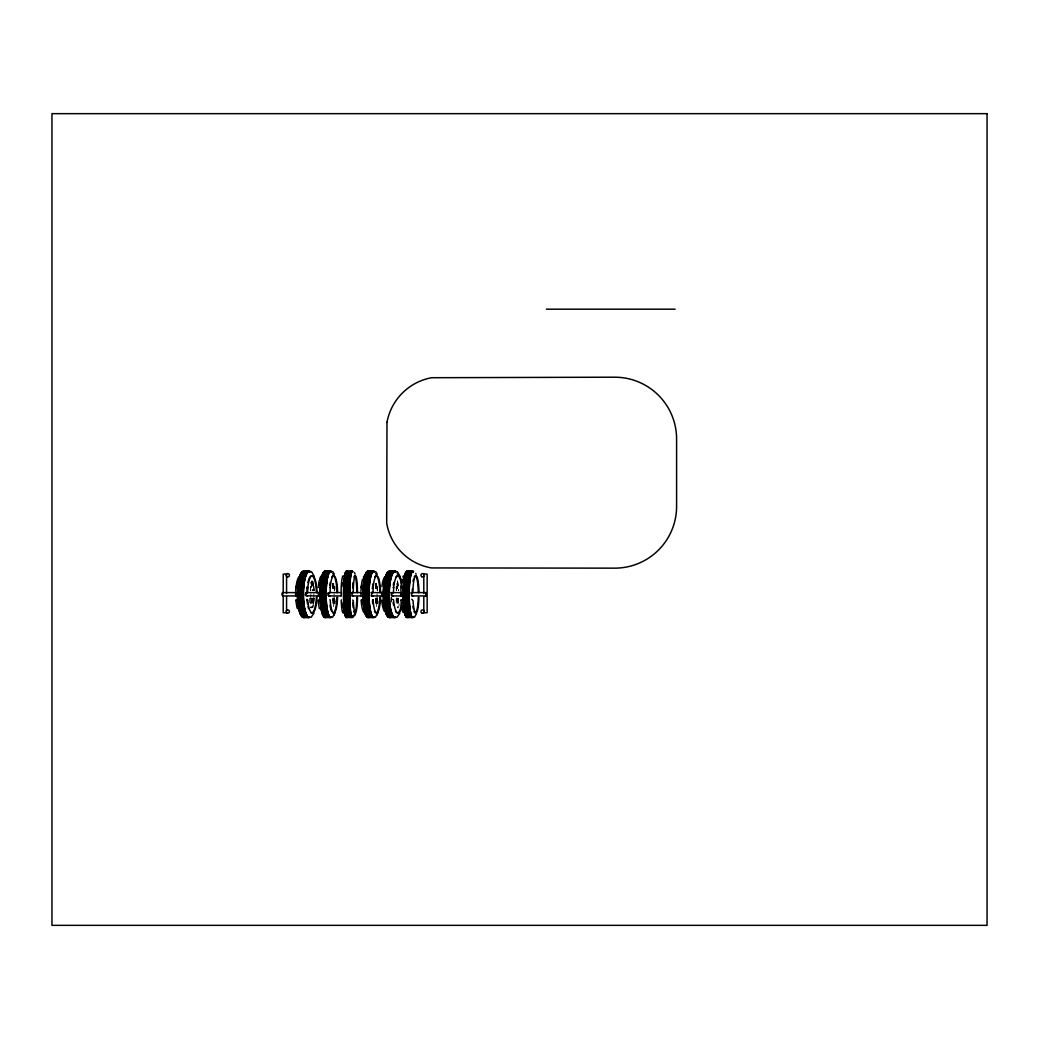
<?xml version="1.0" encoding="UTF-8"?>
<svg xmlns="http://www.w3.org/2000/svg" width="1039" height="1039" viewBox="0 0 1039 1039"><rect width="100%" height="100%" fill="white"/><g stroke="black" fill="none" stroke-linecap="round" stroke-linejoin="round"><path stroke-width="0.75" stroke-dasharray="5 3.75" d="M391.43 596.867A13.741 3.559 -90 0 0 391.599 599.1L392.69 599.1M392.378 599.516L391.599 599.1M312.7 581.1A22.845 5.909 -90 0 1 313.713 590.697M313.713 598.139A22.845 5.909 -90 0 1 313.259 603.841M313.09 605.179A22.845 5.909 -90 0 1 312.674 607.724M313.817 586.269A23.131 5.987 -90 0 1 314.116 590.659M314.116 598.178A23.131 5.987 -90 0 1 313.661 603.958A22.845 5.909 -90 0 0 314.038 598.139M313.752 586.36A22.845 5.909 -90 0 1 314.051 590.697M310.999 582.191A23.131 5.987 -90 0 1 311.817 590.659M311.817 598.178A23.131 5.987 -90 0 1 310.765 607.893M310.934 582.334A22.845 5.909 -90 0 1 311.752 590.697M311.739 598.139A22.845 5.909 -90 0 1 310.713 607.724M312.752 580.931A23.131 5.987 -90 0 1 313.791 590.659M313.869 593.646A23.131 5.987 -90 0 1 312.739 607.893M311.7 580.931A23.131 5.987 -90 0 1 312.739 590.659M312.739 598.178A23.131 5.987 -90 0 1 311.687 607.893M311.648 581.1A22.845 5.909 -90 0 1 312.674 590.697M312.661 598.139A22.845 5.909 -90 0 1 311.635 607.724M310.401 586.36A22.845 5.909 -90 0 1 310.7 590.697M310.7 598.139A22.845 5.909 -90 0 1 310.388 602.464M310.466 586.269A23.131 5.987 -90 0 1 310.778 590.659M310.843 593.646A23.131 5.987 -90 0 1 310.31 603.958M309.648 598.178A23.131 5.987 -90 0 1 309.349 602.568M376.443 583.632A22.845 4.714 -90 0 1 376.936 590.697M376.936 598.139A22.845 4.714 -90 0 1 376.287 606.477M377.092 586.269A23.131 4.766 -90 0 1 377.326 590.659M377.326 598.178A23.131 4.766 -90 0 1 376.962 603.958A22.845 4.714 -90 0 0 377.261 598.139M377.027 586.36A22.845 4.714 -90 0 1 377.274 590.697M377.923 601.049A22.845 4.714 -90 0 1 377.702 603.841A23.131 4.766 -90 0 0 377.975 601.126M376.495 583.502A23.131 4.766 -90 0 1 376.988 590.659M377.053 593.646A23.131 4.766 -90 0 1 376.326 606.62M375.43 583.502A23.131 4.766 -90 0 1 375.936 590.659M375.923 598.178A23.131 4.766 -90 0 1 375.261 606.62M375.378 583.632A22.845 4.714 -90 0 1 375.871 590.697M375.871 598.139A22.845 4.714 -90 0 1 375.508 603.841M333.519 583.632A22.845 4.714 -90 0 1 334.013 590.697M334.013 598.139A22.845 4.714 -90 0 1 333.363 606.477M334.168 586.269A23.131 4.766 -90 0 1 334.402 590.659M334.402 598.178A23.131 4.766 -90 0 1 334.038 603.958M334.103 586.36A22.845 4.714 -90 0 1 334.35 590.697M334.337 598.139A22.845 4.714 -90 0 1 333.688 606.477M334.909 586.36A22.845 4.714 -90 0 1 335.078 589.23M335.078 599.594A22.845 4.714 -90 0 1 334.779 603.841M333.571 583.502A23.131 4.766 -90 0 1 334.077 590.659M334.129 593.646A23.131 4.766 -90 0 1 333.402 606.62M335.052 601.126A23.131 4.766 -90 0 1 334.831 603.958M332.454 583.632A22.845 4.714 -90 0 1 332.948 590.697M332.948 598.139A22.845 4.714 -90 0 1 332.584 603.841A23.131 4.766 -90 0 0 333 598.178M332.506 583.502A23.131 4.766 -90 0 1 333.012 590.659M396.106 587.697A23.131 5.987 -90 0 1 396.288 590.659M396.288 598.178A23.131 5.987 -90 0 1 396.106 601.126M397.041 583.502A23.131 5.987 -90 0 1 397.664 590.659M397.664 598.178A23.131 5.987 -90 0 1 396.833 606.62M396.976 583.632A22.845 5.909 -90 0 1 397.599 590.697M397.586 598.139A22.845 5.909 -90 0 1 396.768 606.477M399.171 603.958A23.131 5.987 -90 0 1 398.586 607.893M397.547 580.931A23.131 5.987 90 0 1 398.586 590.659M398.586 598.178A23.131 5.987 90 0 1 397.534 607.893M391.041 597.425A18.546 4.805 -90 0 1 390.677 602.062M391.703 597.425A18.546 4.805 -90 0 1 391.339 602.062M397.495 581.1A22.845 5.909 -90 0 1 398.508 590.697M398.508 598.139A22.845 5.909 -90 0 1 397.469 607.724M396.249 586.36A22.845 5.909 -90 0 1 396.547 590.697M396.534 598.139A22.845 5.909 -90 0 1 396.093 603.841A23.131 5.987 -90 0 0 396.612 598.178M396.314 586.269A23.131 5.987 -90 0 1 396.612 590.659"/><path stroke-width="1.5" d="M341.091 591.308L341.247 586.671A18.546 2.169 -90 0 1 343.571 576.074M353.234 591.308L353.403 586.671A18.546 2.169 -90 0 1 355.728 576.074A18.546 2.169 -90 0 1 357.52 592.594M400.846 591.126L401.093 586.243M412.249 591.451L412.379 588.97M412.925 591.477L413.145 586.671A18.546 3.065 -90 0 1 416.444 576.074A18.546 3.065 -90 0 1 418.977 592.594M318.324 587.464L318.363 586.671M330.103 591.477L330.337 586.671A18.546 3.818 -90 0 1 334.454 576.074A18.546 3.818 -90 0 1 337.623 592.594M360.949 591.126L361.26 586.243M362.221 587.723L361.962 586.671M372.585 587.723L372.598 586.671A18.546 3.818 -90 0 1 372.923 583.853M373.027 591.477L373.261 586.671A18.546 3.818 -90 0 1 377.378 576.074A18.546 3.818 -90 0 1 380.547 592.594M295.621 591.126L296.011 586.243M296.44 587.762L296.102 586.671A18.546 4.805 -90 0 1 298.777 576.996M306.986 591.451L307.258 586.671M307.661 591.477L307.908 586.671A18.546 4.805 -90 0 1 313.077 576.074A18.546 4.805 -90 0 1 317.064 592.594M393.495 591.477L393.755 586.671A18.546 4.805 -90 0 1 401.781 582.321M353.221 592.633L352.052 593.503A1.857 0.987 89 0 0 352.091 594.983L353.221 595.97M296.258 594.724C297.011 591.113 295.037 592.516 295.647 595.477M380.508 597.425A18.546 3.818 -90 0 1 377.105 612.828A18.546 3.818 -90 0 1 373.157 600.854L372.897 599.607M283.166 595.1C282.283 597.477 281.244 593.048 282.621 592.594L297.102 592.594M392.352 596.126L391.911 594.983A1.857 1.208 88.9 0 1 391.859 593.503L393.404 592.633M335.116 612.387L332.519 617.309M378.04 612.387L375.365 617.361M334.064 615.101L334.675 613.62M376.988 615.101L377.599 613.62M416.496 613.62L414.379 617.387M307.492 603.776A18.546 4.805 -90 0 1 307.128 600.854L306.986 599.672M317.012 597.425A18.546 4.805 -90 0 1 312.739 612.828A18.546 4.805 -90 0 1 307.778 600.854L306.869 599.23M355.572 613.62L354.572 615.906M314.051 613.088L311.116 617.309M399.898 613.088L396.963 617.309M327.74 593.516L328.298 592.698M401.561 592.49L401.612 596.061M411.951 592.698L411.613 593.503A1.857 1.065 89 0 0 411.652 594.983L412.886 595.97M361.078 592.49L360.962 595.815M307.947 587.762L306.973 588.542M410.912 593.061L412.236 592.633M353.741 615.244L354.377 614.543M341.273 592.347L341.221 596.087M351.637 592.698L352.403 592.282M305.713 592.698L305.219 594.983M391.209 593.061L392.768 592.633M373.261 587.762L372.118 588.542M411.951 592.698L412.912 592.633M371.404 592.581L372.3 592.425L371.559 593.503A1.857 1.13 88.9 0 0 371.611 594.983L372.936 595.97M305.908 592.581L306.921 592.633M330.012 595.97L328.753 596.009M372.274 596.009L371.391 595.776M341.454 599.828L341.195 600.854A18.546 2.169 -90 0 0 343.428 612.828M352.961 588.048L352.702 587.464M307.505 595.97L306.063 594.983A1.857 1.208 88.9 0 1 306.011 593.503L307.57 592.633M381.858 592.347L381.755 596.087M393.352 595.97L392.651 595.996M403.366 612.659A18.546 3.065 -90 0 1 401.002 600.854L401.301 599.828M318.596 599.828L318.272 600.854A18.546 3.818 -90 0 0 319.415 608.672M364.144 612.659A18.546 3.818 -90 0 1 361.182 600.854L362.169 599.607M361.156 600.061L362.13 599.854M297.414 608.672A18.546 4.805 -90 0 1 295.972 600.854L296.336 599.828M401.703 596.022C400.34 596.672 400.21 592.009 401.599 592.451M372.196 592.438L372.975 592.633M296.725 596.022L295.699 595.828M425.886 592.594L425.886 595.931L425.886 592.594L411.405 592.594M318.441 592.347L318.415 596.178M546.358 309.18L675.116 309.18M296.037 587.464L296.686 587.464M307.193 587.464L307.856 587.464M329.623 587.464L330.285 587.464M361.91 587.464L361.247 587.464L362.26 588.048M372.546 587.464L373.209 587.464M393.041 587.464L393.69 587.464M401.716 587.464L401.366 587.762M306.765 592.594L318.038 592.594M329.298 592.594L340.571 592.594M351.844 592.594L361.494 592.594M371.157 592.594L382.43 592.594M390.469 592.594L401.742 592.594M282.621 595.931L297.102 595.931M318.038 595.931L305.882 595.776M329.298 595.931L340.571 595.931M351.844 595.931L361.494 595.931M371.157 595.931L382.43 595.931M401.742 595.931L392.08 595.931L391.054 594.983M411.405 595.931L425.886 595.931M295.92 600.061L296.622 600.854M307.076 600.061L307.739 600.061M352.65 600.061L353.338 600.854A18.546 2.169 -90 0 0 355.572 612.828A18.546 2.169 -90 0 0 357.507 597.425M372.456 600.061L373.118 600.061M400.976 600.061L401.638 600.061M286.569 612.737L283.218 612.737L283.218 596.633M423.808 612.737L427.146 612.737L427.146 574.06L423.808 574.06L423.808 593.399M282.621 592.594L283.166 593.425M375.624 571.554L377.287 574.216M332.701 571.554L334.363 574.216M411.795 599.23L413.067 600.854A18.546 3.065 -90 0 0 416.223 612.828A18.546 3.065 -90 0 0 418.951 597.425M329.973 599.607L330.233 600.854A18.546 3.818 -90 0 0 334.181 612.828A18.546 3.818 -90 0 0 337.584 597.425M329.389 595.996L328.688 594.983A1.857 1.13 88.9 0 1 328.636 593.503L330.051 592.633M328.454 595.763L327.817 594.983M393.469 599.607L393.625 600.854A18.546 4.805 -90 0 0 401.833 606.166M375.624 573.671L376.235 574.372M332.701 573.671L333.311 574.372M397.379 571.632L400.223 576.619M397.21 573.671L397.807 574.372M311.531 571.632L314.375 576.619M415.782 573.437L416.081 574.216M354.416 572.528L355.13 574.099M381.768 600.061L381.82 600.854A18.546 4.805 -90 0 0 384.313 611.244M361.819 600.061L361.858 600.854A18.546 3.818 -90 0 0 362.143 603.776M423.808 596.633L423.808 611.127M286.569 593.399L286.569 574.06L283.218 574.06L283.218 593.399M286.569 596.633L286.569 611.127M305.44 617.4A23.131 5.987 -90 0 1 298.881 593.555A23.131 5.987 -90 0 1 305.856 571.541M306.492 617.4A23.131 5.987 -90 0 1 299.933 593.555A23.131 5.987 -90 0 1 306.895 571.541M297.751 607.594A18.546 4.805 -90 0 1 297.219 605.14M297.414 582.567A18.546 4.805 -90 0 1 298.336 579.268M309.895 617.114A22.845 5.909 -90 0 1 308.349 616.893M306.869 615.153A22.845 5.909 -90 0 1 303.414 593.568A22.845 5.909 -90 0 1 307.258 572.97M308.765 571.619A22.845 5.909 -90 0 1 310.297 571.827M309.57 617.114A22.845 5.909 -90 0 1 308.025 616.893M306.544 615.153A22.845 5.909 -90 0 1 303.089 593.568A22.845 5.909 -90 0 1 306.921 572.97M308.427 571.619A22.845 5.909 -90 0 1 309.973 571.827M308.83 579.268A18.546 4.805 -90 0 1 316.401 592.594M316.363 597.425A18.546 4.805 -90 0 1 310.83 612.659M308.57 608.672A18.546 4.805 -90 0 1 307.973 606.399M307.921 582.567A18.546 4.805 -90 0 1 308.505 580.256M303.985 617.114A22.845 5.909 -90 0 1 302.44 616.893M300.959 615.153A22.845 5.909 -90 0 1 297.764 587.684A22.845 5.909 -90 0 1 304.388 571.827M303.985 617.4A23.131 5.987 -90 0 1 297.44 593.555A23.131 5.987 -90 0 1 304.401 571.541M304.31 617.114A22.845 5.909 -90 0 1 302.765 616.893M301.297 615.153A22.845 5.909 -90 0 1 297.829 593.568A22.845 5.909 -90 0 1 301.674 572.97M303.18 571.619A22.845 5.909 -90 0 1 304.726 571.827M306.479 617.114A22.845 5.909 -90 0 1 299.998 593.568A22.845 5.909 -90 0 1 306.895 571.827M309.895 617.4A23.131 5.987 -90 0 1 303.336 593.555A23.131 5.987 -90 0 1 310.31 571.541M305.102 617.4A23.131 5.987 -90 0 1 298.544 593.555A23.131 5.987 -90 0 1 305.518 571.541M304.323 617.4A23.131 5.987 -90 0 1 297.764 593.555A23.131 5.987 -90 0 1 304.739 571.541M305.102 617.114A22.845 5.909 -90 0 1 298.777 599.503A22.845 5.909 -90 0 1 302.466 572.97M303.972 571.619A22.845 5.909 -90 0 1 305.505 571.827M308.778 617.4A23.131 5.987 -90 0 1 302.219 593.555A22.845 5.909 -90 0 1 306.141 572.97M309.193 571.541A23.131 5.987 -90 0 0 302.219 593.555A22.845 5.909 -90 0 0 305.752 615.153M308.778 617.114A22.845 5.909 -90 0 1 307.232 616.893M307.648 571.619A22.845 5.909 -90 0 1 309.18 571.827M307.401 617.114A22.845 5.909 -90 0 1 300.92 593.568A22.845 5.909 -90 0 1 307.804 571.827M307.401 617.4A23.131 5.987 -90 0 1 300.842 593.555A23.131 5.987 -90 0 1 307.817 571.541M308.453 617.4A23.131 5.987 -90 0 1 301.894 593.555A22.845 5.909 -90 0 1 305.817 572.97M308.869 571.541A23.131 5.987 -90 0 0 301.894 593.555A22.845 5.909 -90 0 0 305.427 615.153M309.57 617.4A23.131 5.987 -90 0 1 303.011 593.555A23.131 5.987 -90 0 1 309.986 571.541M308.453 617.114A22.845 5.909 -90 0 1 306.908 616.893M307.31 571.619A22.845 5.909 -90 0 1 308.856 571.827M305.427 617.114A22.845 5.909 -90 0 1 299.102 599.503A22.845 5.909 -90 0 1 302.791 572.97M304.297 571.619A22.845 5.909 -90 0 1 305.843 571.827M369.689 617.4A23.131 4.766 -90 0 1 364.455 593.555A23.131 4.766 -90 0 1 370.014 571.541M370.741 617.4A23.131 4.766 -90 0 1 365.52 593.555A23.131 4.766 -90 0 1 371.079 571.541M361.286 586.671A18.546 3.818 -90 0 1 362.546 579.268M363.429 576.996A18.546 3.818 -90 0 1 364.403 575.905M362.702 581.372A18.546 3.818 -90 0 1 363.221 579.268M374.196 617.114A22.845 4.714 -90 0 1 372.975 616.893M371.793 615.153A22.845 4.714 -90 0 1 369.248 587.684A22.845 4.714 -90 0 1 374.521 571.827M373.871 617.114A22.845 4.714 -90 0 1 372.637 616.893M371.455 615.153A22.845 4.714 -90 0 1 368.91 587.684A22.845 4.714 -90 0 1 374.196 571.827M374.741 576.996A18.546 3.818 -90 0 1 379.884 592.594M379.845 597.425A18.546 3.818 -90 0 1 374.495 611.244M372.78 603.776A18.546 3.818 -90 0 1 372.494 600.854M368.209 617.114A22.845 4.714 -90 0 1 366.988 616.893M365.806 615.153A22.845 4.714 -90 0 1 363.053 593.568A22.845 4.714 -90 0 1 366.118 572.97M367.312 571.619A22.845 4.714 -90 0 1 368.546 571.827M368.222 617.4A23.131 4.766 -90 0 1 363.001 593.555A23.131 4.766 -90 0 1 368.546 571.541A22.845 4.714 -90 0 1 369.676 571.827M368.546 617.114A22.845 4.714 -90 0 1 363.507 599.503A22.845 4.714 -90 0 1 366.442 572.97M367.65 571.619A22.845 4.714 -90 0 1 368.871 571.827M370.741 617.114A22.845 4.714 -90 0 1 365.585 593.568A22.845 4.714 -90 0 1 371.066 571.827M374.209 617.4A23.131 4.766 -90 0 1 368.975 593.555A23.131 4.766 -90 0 1 374.534 571.541M369.352 617.4A23.131 4.766 -90 0 1 364.131 593.555A23.131 4.766 -90 0 1 369.676 571.541M368.559 617.4A23.131 4.766 -90 0 1 363.325 593.555A23.131 4.766 -90 0 1 368.884 571.541A22.845 4.714 -90 0 1 370.001 571.827M369.352 617.114A22.845 4.714 -90 0 1 364.299 599.503A22.845 4.714 -90 0 1 367.248 572.97M373.079 617.4A23.131 4.766 -90 0 1 367.845 593.555A23.131 4.766 -90 0 1 373.404 571.541M373.066 617.114A22.845 4.714 -90 0 1 371.845 616.893M370.663 615.153A22.845 4.714 -90 0 1 368.118 587.684A22.845 4.714 -90 0 1 373.391 571.827M371.676 617.114A22.845 4.714 -90 0 1 366.507 593.568A22.845 4.714 -90 0 1 372.001 571.827M371.676 617.4A23.131 4.766 -90 0 1 366.455 593.555A23.131 4.766 -90 0 1 372.014 571.541M372.741 617.4A23.131 4.766 -90 0 1 367.52 593.555A23.131 4.766 -90 0 1 373.079 571.541M373.871 617.4A23.131 4.766 -90 0 1 368.65 593.555A23.131 4.766 -90 0 1 374.209 571.541M372.741 617.114A22.845 4.714 -90 0 1 371.507 616.893M370.326 615.153A22.845 4.714 -90 0 1 367.78 587.684A22.845 4.714 -90 0 1 373.066 571.827M369.676 617.114A22.845 4.714 -90 0 1 364.637 599.503A22.845 4.714 -90 0 1 367.572 572.97M326.766 617.4A23.131 4.766 -90 0 1 321.532 593.555A22.845 4.714 -90 0 1 324.649 572.97M327.09 571.541A23.131 4.766 -90 0 0 321.532 593.555A22.845 4.714 -90 0 0 324.35 615.153M327.83 617.4A23.131 4.766 -90 0 1 322.597 593.555A23.131 4.766 -90 0 1 328.155 571.541M318.518 585.243A18.546 3.818 -90 0 1 319.363 580.256M319.622 579.268A18.546 3.818 -90 0 1 321.48 575.905M331.272 617.114A22.845 4.714 -90 0 1 326.233 599.503A22.845 4.714 -90 0 1 329.181 572.97M330.376 571.619A22.845 4.714 -90 0 1 331.597 571.827M330.947 617.114A22.845 4.714 -90 0 1 325.908 599.503A22.845 4.714 -90 0 1 328.844 572.97M330.038 571.619A22.845 4.714 -90 0 1 331.272 571.827M331.818 576.996A18.546 3.818 -90 0 1 336.961 592.594M336.922 597.425A18.546 3.818 -90 0 1 332.519 612.659M331.571 611.244A18.546 3.818 -90 0 1 330.727 608.672M330.467 607.594A18.546 3.818 -90 0 1 330.038 605.14M329.831 585.243A18.546 3.818 -90 0 1 330.207 582.567M319.181 585.243A18.546 3.818 -90 0 1 319.557 582.567M325.298 617.114A22.845 4.714 -90 0 1 324.064 616.893M322.882 615.153A22.845 4.714 -90 0 1 320.337 587.684A22.845 4.714 -90 0 1 325.623 571.827M325.298 617.4A23.131 4.766 -90 0 1 320.077 593.555A23.131 4.766 -90 0 1 325.623 571.541M325.623 617.114A22.845 4.714 -90 0 1 324.402 616.893M323.22 615.153A22.845 4.714 -90 0 1 320.467 593.568A22.845 4.714 -90 0 1 323.519 572.97M324.726 571.619A22.845 4.714 -90 0 1 325.947 571.827M327.817 617.114A22.845 4.714 -90 0 1 322.661 593.568A22.845 4.714 -90 0 1 328.142 571.827M331.285 617.4A23.131 4.766 -90 0 1 326.064 593.555A23.131 4.766 -90 0 1 331.61 571.541M326.428 617.4A23.131 4.766 -90 0 1 321.207 593.555A22.845 4.714 -90 0 1 324.324 572.97M326.753 571.541A23.131 4.766 -90 0 0 321.207 593.555A22.845 4.714 -90 0 0 324.012 615.153M325.636 617.4A23.131 4.766 -90 0 1 320.402 593.555A23.131 4.766 -90 0 1 325.96 571.541M326.428 617.114A22.845 4.714 -90 0 1 325.194 616.893M325.519 571.619A22.845 4.714 -90 0 1 326.753 571.827M330.155 617.4A23.131 4.766 -90 0 1 324.921 593.555A23.131 4.766 -90 0 1 330.48 571.541M330.142 617.114A22.845 4.714 -90 0 1 325.103 599.503A22.845 4.714 -90 0 1 328.051 572.97M329.246 571.619A22.845 4.714 -90 0 1 330.467 571.827M328.753 617.114A22.845 4.714 -90 0 1 323.584 593.568A23.131 4.766 -90 0 1 329.09 571.541M329.077 571.827A22.845 4.714 -90 0 0 323.584 593.568A23.131 4.766 -90 0 0 328.753 617.4M329.818 617.4A23.131 4.766 -90 0 1 324.597 593.555A23.131 4.766 -90 0 1 330.155 571.541M330.947 617.4A23.131 4.766 -90 0 1 325.727 593.555A23.131 4.766 -90 0 1 331.285 571.541M329.818 617.114A22.845 4.714 -90 0 1 324.765 599.503A22.845 4.714 -90 0 1 327.714 572.97M328.908 571.619A22.845 4.714 -90 0 1 330.142 571.827M326.753 617.114A22.845 4.714 -90 0 1 325.532 616.893M325.856 571.619A22.845 4.714 -90 0 1 327.077 571.827M348.688 616.036A23.131 2.701 -90 0 1 345.052 596.581A23.131 2.701 -90 0 1 348.182 571.541M349.766 616.036A23.131 2.701 -90 0 1 346.13 596.581A23.131 2.701 -90 0 1 349.273 571.541M343.532 612.659A18.546 2.169 -90 0 1 343 611.244M342.376 607.594A18.546 2.169 -90 0 1 341.948 602.347M341.922 586.671A18.546 2.169 -90 0 1 342.221 582.567M352.585 617.114A22.845 2.662 -90 0 1 351.896 616.893M351.221 615.153A22.845 2.662 -90 0 1 349.779 587.684A22.845 2.662 -90 0 1 352.766 571.827M352.247 617.114A22.845 2.662 -90 0 1 351.559 616.893M350.883 615.153A22.845 2.662 -90 0 1 349.442 587.684A22.845 2.662 -90 0 1 352.429 571.827M355.052 576.074A18.546 2.169 -90 0 1 356.845 592.594M356.832 597.425A18.546 2.169 -90 0 1 354.896 612.828M354.338 612.659A18.546 2.169 -90 0 1 353.792 611.244M353.182 607.594A18.546 2.169 -90 0 1 352.741 602.347M352.728 586.671A18.546 2.169 -90 0 1 353.026 582.567M353.935 576.996A18.546 2.169 -90 0 1 354.481 575.905M346.507 617.114A22.845 2.662 -90 0 1 343.662 599.503A22.845 2.662 -90 0 1 345.325 572.97M346 571.619A22.845 2.662 -90 0 1 346.701 571.827M347.208 616.036A23.131 2.701 -90 0 1 343.571 596.581A23.131 2.701 -90 0 1 346.701 571.541M346.844 617.114A22.845 2.662 -90 0 1 344 599.503A22.845 2.662 -90 0 1 345.662 572.97M346.338 571.619A22.845 2.662 -90 0 1 347.039 571.827M349.078 617.114A22.845 2.662 -90 0 1 346.156 593.568A22.845 2.662 -90 0 1 349.26 571.827M353.273 616.036A23.131 2.701 -90 0 1 349.649 596.581A23.131 2.701 -90 0 1 352.779 571.541M348.351 616.036A23.131 2.701 -90 0 1 344.714 596.581A23.131 2.701 -90 0 1 347.844 571.541M347.546 616.036A23.131 2.701 -90 0 1 343.909 596.581A23.131 2.701 -90 0 1 347.039 571.541A22.845 2.662 -90 0 1 347.844 571.827M347.662 617.114A22.845 2.662 -90 0 1 344.805 599.503A22.845 2.662 -90 0 1 346.468 572.97M352.13 616.036A23.131 2.701 -90 0 1 348.494 596.581A23.131 2.701 -90 0 1 351.624 571.541M351.442 617.114A22.845 2.662 -90 0 1 350.74 616.893M350.078 615.153A22.845 2.662 -90 0 1 348.52 593.568A22.845 2.662 -90 0 1 350.247 572.97M350.922 571.619A22.845 2.662 -90 0 1 351.624 571.827M351.792 616.036A23.131 2.701 -90 0 1 348.156 596.581A23.131 2.701 -90 0 1 351.286 571.541M350.714 616.036A23.131 2.701 -90 0 1 347.078 596.581A23.131 2.701 -90 0 1 350.208 571.541M350.026 617.114A22.845 2.662 -90 0 1 347.104 593.568A22.845 2.662 -90 0 1 350.208 571.827M352.935 616.036A23.131 2.701 -90 0 1 349.312 596.581A23.131 2.701 -90 0 1 352.442 571.541M351.104 617.114A22.845 2.662 -90 0 1 350.403 616.893M349.74 615.153A22.845 2.662 -90 0 1 348.182 593.568A22.845 2.662 -90 0 1 349.909 572.97M350.598 571.619A22.845 2.662 -90 0 1 351.286 571.827M348 617.114A22.845 2.662 -90 0 1 345.143 599.503A22.845 2.662 -90 0 1 346.805 572.97M347.481 571.619A22.845 2.662 -90 0 1 348.182 571.827M391.287 617.4A23.131 5.987 -90 0 1 384.729 593.555A23.131 5.987 -90 0 1 391.69 571.541M392.326 617.4A23.131 5.987 -90 0 1 385.768 593.555A23.131 5.987 -90 0 1 392.742 571.541M381.936 586.671A18.546 4.805 -90 0 1 384.625 576.996M382.833 603.776A18.546 4.805 -90 0 1 382.469 600.854M395.742 617.114A22.845 5.909 -90 0 1 394.197 616.893M392.716 615.153A22.845 5.909 -90 0 1 389.261 593.568A22.845 5.909 -90 0 1 393.106 572.97M396.145 571.827A22.845 5.909 -90 0 0 394.599 571.619A23.131 5.987 -90 0 0 387.742 593.555A23.131 5.987 -90 0 0 394.301 617.4M395.404 617.114A22.845 5.909 -90 0 1 393.872 616.893M392.391 615.153A22.845 5.909 -90 0 1 388.937 593.568A22.845 5.909 -90 0 1 392.768 572.97M394.275 571.619A22.845 5.909 -90 0 1 395.82 571.827M395.794 576.996A18.546 4.805 -90 0 1 401.379 583.593M401.651 603.49A18.546 4.805 -90 0 1 395.482 611.244M393.56 605.14A18.546 4.805 -90 0 1 393.132 602.347M393.287 585.243A18.546 4.805 -90 0 1 393.768 582.567M389.833 617.114A22.845 5.909 -90 0 1 383.352 593.568A23.131 5.987 -90 0 1 390.248 571.541M390.235 571.827A22.845 5.909 -90 0 0 383.352 593.568A23.131 5.987 -90 0 0 389.833 617.4M390.157 617.114A22.845 5.909 -90 0 1 383.677 593.568A23.131 5.987 -90 0 1 390.573 571.541M390.573 571.827A22.845 5.909 -90 0 0 383.677 593.568A23.131 5.987 -90 0 0 390.17 617.4M392.326 617.114A22.845 5.909 -90 0 1 385.846 593.568A22.845 5.909 -90 0 1 392.729 571.827M395.742 617.4A23.131 5.987 -90 0 1 389.183 593.555A23.131 5.987 -90 0 1 396.158 571.541M390.95 617.4A23.131 5.987 -90 0 1 384.391 593.555A23.131 5.987 -90 0 1 391.365 571.541M390.95 617.114A22.845 5.909 -90 0 1 384.469 593.568A22.845 5.909 -90 0 1 391.352 571.827M394.625 617.4A23.131 5.987 -90 0 1 388.067 593.555A23.131 5.987 -90 0 1 395.041 571.541M394.625 617.114A22.845 5.909 -90 0 1 393.08 616.893M391.599 615.153A22.845 5.909 -90 0 1 388.144 593.568A22.845 5.909 -90 0 1 391.989 572.97M393.482 571.619A22.845 5.909 -90 0 1 395.028 571.827M393.249 617.114A22.845 5.909 -90 0 1 386.768 593.568A23.131 5.987 90 0 1 393.664 571.541M393.651 571.827A22.845 5.909 -90 0 0 386.768 593.568A23.131 5.987 90 0 0 393.249 617.4M395.417 617.4A23.131 5.987 -90 0 1 388.859 593.555A23.131 5.987 -90 0 1 395.833 571.541M394.288 617.114A22.845 5.909 -90 0 1 392.755 616.893M391.274 615.153A22.845 5.909 -90 0 1 388.067 587.684A22.845 5.909 -90 0 1 394.703 571.827M391.274 617.114A22.845 5.909 -90 0 1 384.794 593.568A22.845 5.909 -90 0 1 391.677 571.827M408.73 617.4A23.131 3.818 -90 0 1 404.548 593.555A23.131 3.818 -90 0 1 408.989 571.541M409.795 617.4A23.131 3.818 -90 0 1 405.613 593.555A23.131 3.818 -90 0 1 410.067 571.541M401.08 586.671A18.546 3.065 -90 0 1 402.093 579.268M402.794 576.996A18.546 3.065 -90 0 1 403.574 575.905M402.587 608.672A18.546 3.065 -90 0 1 402.21 606.399M402.171 582.567A18.546 3.065 -90 0 1 402.548 580.256M411.353 615.153A22.845 3.766 90 0 1 409.314 587.684A22.845 3.766 90 0 1 413.535 571.827M413.275 617.114A22.845 3.766 90 0 1 412.301 616.893M412.938 617.114A22.845 3.766 -90 0 1 411.964 616.893M411.015 615.153A22.845 3.766 -90 0 1 408.976 587.684A22.845 3.766 -90 0 1 413.21 571.827M414.197 576.996A18.546 3.065 -90 0 1 418.314 592.594M418.288 597.425A18.546 3.065 -90 0 1 413.99 611.244M413.314 608.672A18.546 3.065 -90 0 1 412.938 606.399M413.08 581.372A18.546 3.065 -90 0 1 413.483 579.268M407.249 617.114A22.845 3.766 -90 0 1 403.21 599.503A22.845 3.766 -90 0 1 405.561 572.97M406.522 571.619A22.845 3.766 -90 0 1 407.509 571.827M407.249 617.4A23.131 3.818 -90 0 1 403.067 593.555A23.131 3.818 -90 0 1 407.509 571.541M407.587 617.114A22.845 3.766 -90 0 1 403.548 599.503A22.845 3.766 -90 0 1 405.898 572.97M406.859 571.619A22.845 3.766 -90 0 1 407.846 571.827M409.795 617.114A22.845 3.766 -90 0 1 405.665 593.568A22.845 3.766 -90 0 1 410.054 571.827M413.288 617.4A23.131 3.818 -90 0 1 409.106 593.555A23.131 3.818 -90 0 1 413.548 571.541M408.392 617.4A23.131 3.818 -90 0 1 404.21 593.555A23.131 3.818 -90 0 1 408.652 571.541M407.587 617.4A23.131 3.818 -90 0 1 403.405 593.555A23.131 3.818 -90 0 1 407.846 571.541M408.392 617.114A22.845 3.766 -90 0 1 404.353 599.503A22.845 3.766 -90 0 1 406.704 572.97M407.665 571.619A22.845 3.766 -90 0 1 408.652 571.827M412.145 617.4A23.131 3.818 -90 0 1 407.963 593.555A23.131 3.818 -90 0 1 412.405 571.541M412.145 617.114A22.845 3.766 -90 0 1 411.158 616.893M410.21 615.153A22.845 3.766 -90 0 1 408.171 587.684A22.845 3.766 -90 0 1 412.405 571.827M410.73 617.114A22.845 3.766 -90 0 1 406.6 593.568A22.845 3.766 -90 0 1 410.989 571.827M410.743 617.4A23.131 3.818 -90 0 1 406.548 593.555A23.131 3.818 -90 0 1 411.002 571.541M411.808 617.4A23.131 3.818 -90 0 1 407.626 593.555A23.131 3.818 -90 0 1 412.067 571.541M412.951 617.4A23.131 3.818 -90 0 1 408.769 593.555A23.131 3.818 -90 0 1 413.21 571.541M409.873 615.153A22.845 3.766 90 0 1 407.833 587.684A22.845 3.766 90 0 1 412.067 571.827M411.808 617.114A22.845 3.766 90 0 1 410.821 616.893M408.717 617.114A22.845 3.766 -90 0 1 404.691 599.503A22.845 3.766 -90 0 1 407.041 572.97M408.002 571.619A22.845 3.766 -90 0 1 408.976 571.827M386.989 422.302L386.69 523.162A54.625 54.625 0 0 0 431.458 567.93L614.789 568.151A61.808 61.808 0 0 0 676.597 506.344L676.597 439.003A61.808 61.808 0 0 0 614.789 377.196L431.588 377.715A55.548 55.548 0 0 0 386.989 422.302M987.05 113.654L51.95 113.654L51.95 925.346L987.05 925.346L987.05 113.654M421.782 613.01A1.675 1.675 0 0 0 424.289 611.555A1.675 1.675 0 0 0 421.782 610.114A1.675 1.675 0 0 0 421.782 613.01M286.92 613.01A1.675 1.675 0 0 0 289.426 611.555A1.675 1.675 0 0 0 286.92 610.114A1.675 1.675 0 0 0 286.92 613.01M421.782 576.697A1.675 1.675 0 0 0 424.289 575.242A1.675 1.675 0 0 0 421.782 573.801A1.675 1.675 0 0 0 421.782 576.697M286.92 576.697A1.675 1.675 0 0 0 289.426 575.242A1.675 1.675 0 0 0 286.92 573.801A1.675 1.675 0 0 0 286.92 576.697"/></g></svg>
